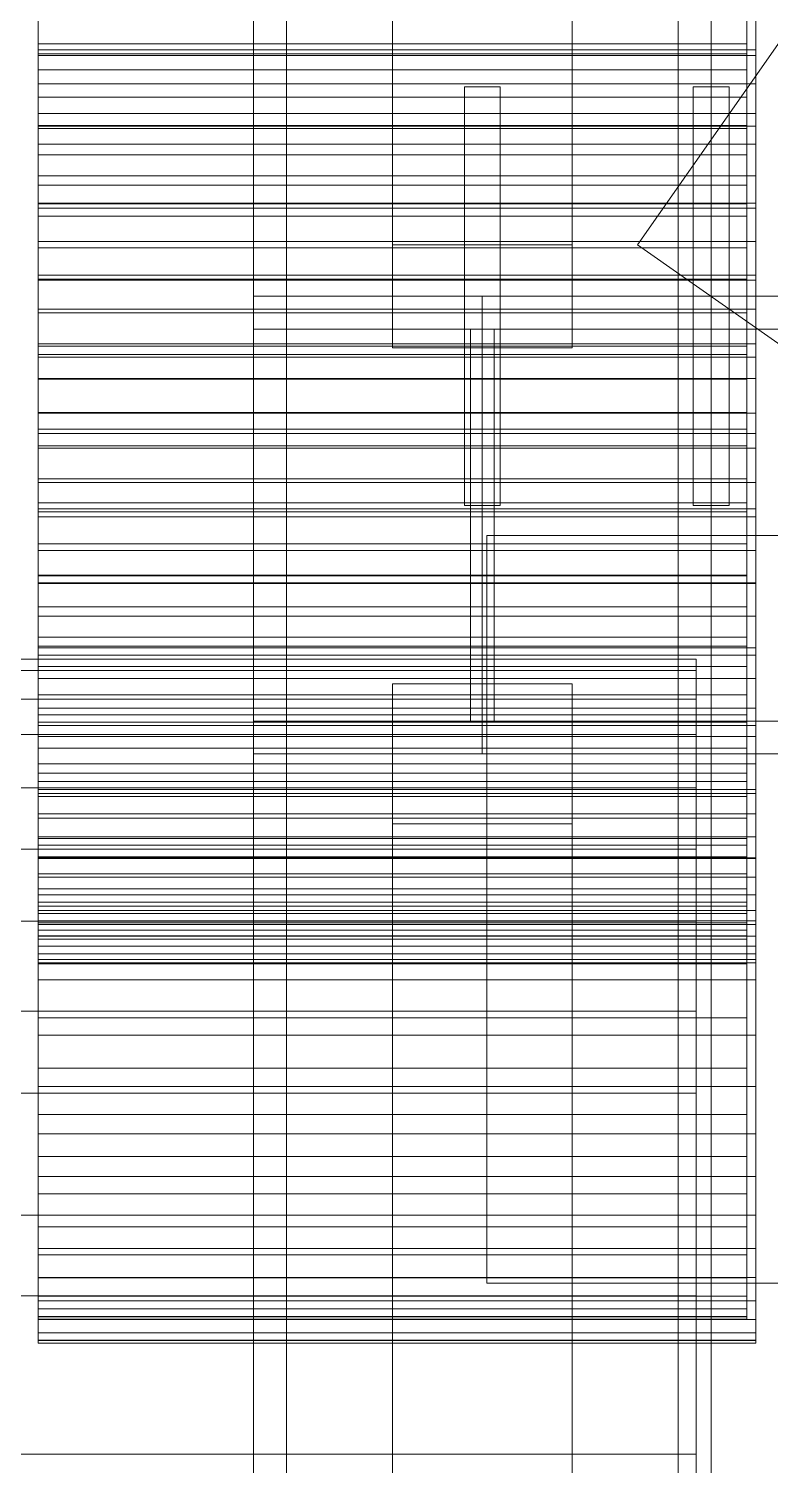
# Model space of a CAD drawing. Header units: millimetres. Extents: x -191664 to 191490, y -197311 to 10263.
# Drawn here: x -1973.2 to -1725.2, y -30740.8 to -30260.5 of the extents above; entities that cross this region are included whole.
import ezdxf

# ---------------------------------------------------------------- set-up
doc = ezdxf.new("R2010")
doc.units = ezdxf.units.MM
for name, color, linetype, lineweight in [('frontal_briquetadora', 7, 'Continuous', 0), ('frontal_secador', 7, 'Continuous', 0), ('frontal_tolva', 7, 'Continuous', 0)]:
    doc.layers.add(name, color=color, linetype=linetype, lineweight=lineweight)

msp = doc.modelspace()

# ---------------------------------------------------------------- linework, layer by layer
at = {"layer": 'frontal_briquetadora', "color": 9, "true_color": 0xb9c3c2}
for p, q in [((-1970, -30242.32), (-1970, -30267.57)), ((-1970, -30244.22), (-1970, -30268.92)), ((-1733, -30244.22), (-1733, -30268.92)), ((-1730, -30242.32), (-1730, -30267.57)), ((-1970, -30265.55), (-1970, -30257.29)), ((-1733, -30265.55), (-1733, -30257.29)), ((-1970, -30269.46), (-1970, -30260.37)), ((-1730, -30269.46), (-1730, -30260.37)), ((-1970, -30274.26), (-1970, -30265.55)), ((-1970, -30265.55), (-1733, -30265.55)), ((-1970, -30267.57), (-1970, -30293.12)), ((-1970, -30267.57), (-1730, -30267.57)), ((-1733, -30274.26), (-1733, -30265.55)), ((-1730, -30267.57), (-1730, -30293.12)), ((-1970, -30268.92), (-1970, -30293.91)), ((-1970, -30268.92), (-1733, -30268.92)), ((-1970, -30278.97), (-1970, -30269.46)), ((-1970, -30269.46), (-1730, -30269.46)), ((-1733, -30268.92), (-1733, -30293.91)), ((-1730, -30278.97), (-1730, -30269.46)), ((-1970, -30283.37), (-1970, -30274.26)), ((-1970, -30274.26), (-1733, -30274.26)), ((-1733, -30283.37), (-1733, -30274.26)), ((-1970, -30288.88), (-1970, -30278.97)), ((-1970, -30278.97), (-1730, -30278.97)), ((-1730, -30288.88), (-1730, -30278.97)), ((-1970, -30292.86), (-1970, -30283.37)), ((-1970, -30283.37), (-1733, -30283.37)), ((-1733, -30292.86), (-1733, -30283.37)), ((-1970, -30299.14), (-1970, -30288.88)), ((-1970, -30288.88), (-1730, -30288.88)), ((-1730, -30299.14), (-1730, -30288.88)), ((-1970, -30302.68), (-1970, -30292.86)), ((-1970, -30292.86), (-1733, -30292.86)), ((-1970, -30293.12), (-1970, -30318.84)), ((-1970, -30293.12), (-1730, -30293.12)), ((-1970, -30293.91), (-1970, -30319.08)), ((-1970, -30293.91), (-1733, -30293.91)), ((-1733, -30302.68), (-1733, -30292.86)), ((-1733, -30293.91), (-1733, -30319.08)), ((-1730, -30293.12), (-1730, -30318.84)), ((-1970, -30309.71), (-1970, -30299.14)), ((-1970, -30299.14), (-1730, -30299.14)), ((-1730, -30309.71), (-1730, -30299.14)), ((-1970, -30312.81), (-1970, -30302.68)), ((-1970, -30302.68), (-1733, -30302.68)), ((-1733, -30312.81), (-1733, -30302.68)), ((-1970, -30320.56), (-1970, -30309.71)), ((-1970, -30309.71), (-1730, -30309.71)), ((-1730, -30320.56), (-1730, -30309.71)), ((-1970, -30323.21), (-1970, -30312.81)), ((-1970, -30312.81), (-1733, -30312.81)), ((-1733, -30323.21), (-1733, -30312.81)), ((-1970, -30318.84), (-1970, -30344.62)), ((-1970, -30318.84), (-1730, -30318.84)), ((-1970, -30319.08), (-1970, -30344.31)), ((-1970, -30319.08), (-1733, -30319.08)), ((-1970, -30331.65), (-1970, -30320.56)), ((-1970, -30320.56), (-1730, -30320.56)), ((-1733, -30319.08), (-1733, -30344.31)), ((-1730, -30318.84), (-1730, -30344.62)), ((-1730, -30331.65), (-1730, -30320.56)), ((-1970, -30333.83), (-1970, -30323.21)), ((-1970, -30323.21), (-1733, -30323.21)), ((-1733, -30333.83), (-1733, -30323.21)), ((-1970, -30342.93), (-1970, -30331.65)), ((-1970, -30331.65), (-1730, -30331.65)), ((-1970, -30344.63), (-1970, -30333.83)), ((-1970, -30333.83), (-1733, -30333.83)), ((-1733, -30344.63), (-1733, -30333.83)), ((-1730, -30342.93), (-1730, -30331.65)), ((-1970, -30354.36), (-1970, -30342.93)), ((-1970, -30342.93), (-1730, -30342.93)), ((-1970, -30344.31), (-1970, -30369.46)), ((-1970, -30344.31), (-1733, -30344.31)), ((-1970, -30344.62), (-1970, -30370.33)), ((-1970, -30344.62), (-1730, -30344.62)), ((-1970, -30355.58), (-1970, -30344.63)), ((-1970, -30344.63), (-1733, -30344.63)), ((-1733, -30344.31), (-1733, -30369.46)), ((-1733, -30355.58), (-1733, -30344.63)), ((-1730, -30354.36), (-1730, -30342.93)), ((-1730, -30344.62), (-1730, -30370.33)), ((-1970, -30365.9), (-1970, -30354.36)), ((-1970, -30354.36), (-1730, -30354.36)), ((-1730, -30365.9), (-1730, -30354.36)), ((-1970, -30366.63), (-1970, -30355.58)), ((-1970, -30355.58), (-1733, -30355.58)), ((-1733, -30366.63), (-1733, -30355.58)), ((-1970, -30377.5), (-1970, -30365.9)), ((-1970, -30365.9), (-1730, -30365.9)), ((-1970, -30377.75), (-1970, -30366.63)), ((-1970, -30366.63), (-1733, -30366.63)), ((-1970, -30369.46), (-1970, -30394.42)), ((-1970, -30369.46), (-1733, -30369.46)), ((-1733, -30377.75), (-1733, -30366.63)), ((-1733, -30369.46), (-1733, -30394.42)), ((-1730, -30377.5), (-1730, -30365.9)), ((-1970, -30370.33), (-1970, -30395.85)), ((-1970, -30370.33), (-1730, -30370.33)), ((-1730, -30370.33), (-1730, -30395.85)), ((-1970, -30389.13), (-1970, -30377.5)), ((-1970, -30377.5), (-1730, -30377.5)), ((-1970, -30388.89), (-1970, -30377.75)), ((-1970, -30377.75), (-1733, -30377.75)), ((-1733, -30388.89), (-1733, -30377.75)), ((-1730, -30389.13), (-1730, -30377.5)), ((-1970, -30400.01), (-1970, -30388.89)), ((-1970, -30388.89), (-1733, -30388.89)), ((-1970, -30400.74), (-1970, -30389.13)), ((-1970, -30389.13), (-1730, -30389.13)), ((-1733, -30400.01), (-1733, -30388.89)), ((-1730, -30400.74), (-1730, -30389.13)), ((-1970, -30394.42), (-1970, -30419.07)), ((-1970, -30394.42), (-1733, -30394.42)), ((-1970, -30395.85), (-1970, -30421.04)), ((-1970, -30395.85), (-1730, -30395.85)), ((-1733, -30394.42), (-1733, -30419.07)), ((-1730, -30395.85), (-1730, -30421.04)), ((-1970, -30411.06), (-1970, -30400.01)), ((-1970, -30400.01), (-1733, -30400.01)), ((-1970, -30412.28), (-1970, -30400.74)), ((-1970, -30400.74), (-1730, -30400.74)), ((-1733, -30411.06), (-1733, -30400.01)), ((-1730, -30412.28), (-1730, -30400.74)), ((-1970, -30422.01), (-1970, -30411.06)), ((-1970, -30411.06), (-1733, -30411.06)), ((-1970, -30423.71), (-1970, -30412.28)), ((-1970, -30412.28), (-1730, -30412.28)), ((-1733, -30422.01), (-1733, -30411.06)), ((-1730, -30423.71), (-1730, -30412.28)), ((-1970, -30419.07), (-1970, -30443.29)), ((-1970, -30419.07), (-1733, -30419.07)), ((-1970, -30421.04), (-1970, -30445.79)), ((-1970, -30421.04), (-1730, -30421.04)), ((-1970, -30432.82), (-1970, -30422.01)), ((-1970, -30422.01), (-1733, -30422.01)), ((-1733, -30419.07), (-1733, -30443.29)), ((-1733, -30432.82), (-1733, -30422.01)), ((-1730, -30421.04), (-1730, -30445.79)), ((-1970, -30434.99), (-1970, -30423.71)), ((-1970, -30423.71), (-1730, -30423.71)), ((-1730, -30434.99), (-1730, -30423.71)), ((-1970, -30443.44), (-1970, -30432.82)), ((-1970, -30432.82), (-1733, -30432.82)), ((-1970, -30446.08), (-1970, -30434.99)), ((-1970, -30434.99), (-1730, -30434.99)), ((-1733, -30443.44), (-1733, -30432.82)), ((-1730, -30446.08), (-1730, -30434.99)), ((-1970, -30443.29), (-1970, -30466.96)), ((-1970, -30443.29), (-1733, -30443.29)), ((-1970, -30453.84), (-1970, -30443.44)), ((-1970, -30443.44), (-1733, -30443.44)), ((-1970, -30445.79), (-1970, -30469.98)), ((-1970, -30445.79), (-1730, -30445.79)), ((-1970, -30456.93), (-1970, -30446.08)), ((-1970, -30446.08), (-1730, -30446.08)), ((-1733, -30443.29), (-1733, -30466.96)), ((-1733, -30453.84), (-1733, -30443.44)), ((-1730, -30445.79), (-1730, -30469.98)), ((-1730, -30456.93), (-1730, -30446.08)), ((-1970, -30463.97), (-1970, -30453.84)), ((-1970, -30453.84), (-1733, -30453.84)), ((-1733, -30463.97), (-1733, -30453.84)), ((-1970, -30467.51), (-1970, -30456.93)), ((-1970, -30456.93), (-1730, -30456.93)), ((-1730, -30467.51), (-1730, -30456.93)), ((-1970, -30473.8), (-1970, -30463.97)), ((-1970, -30463.97), (-1733, -30463.97)), ((-1733, -30473.8), (-1733, -30463.97)), ((-1970, -30466.96), (-1970, -30489.96)), ((-1970, -30466.96), (-1733, -30466.96)), ((-1970, -30477.78), (-1970, -30467.51)), ((-1970, -30467.51), (-1730, -30467.51)), ((-1970, -30469.98), (-1970, -30493.49)), ((-1970, -30469.98), (-1730, -30469.98)), ((-1733, -30466.96), (-1733, -30489.96)), ((-1730, -30477.78), (-1730, -30467.51)), ((-1730, -30469.98), (-1730, -30493.49)), ((-1970, -30483.3), (-1970, -30473.8)), ((-1970, -30473.8), (-1733, -30473.8)), ((-1733, -30483.3), (-1733, -30473.8)), ((-1970, -30487.69), (-1970, -30477.78)), ((-1970, -30477.78), (-1730, -30477.78)), ((-1730, -30487.69), (-1730, -30477.78)), ((-1970, -30492.42), (-1970, -30483.3)), ((-1970, -30483.3), (-1733, -30483.3)), ((-1733, -30492.42), (-1733, -30483.3)), ((-1970, -30497.21), (-1970, -30487.69)), ((-1970, -30487.69), (-1730, -30487.69)), ((-1730, -30497.21), (-1730, -30487.69)), ((-1970, -30489.96), (-1970, -30512.18)), ((-1970, -30489.96), (-1733, -30489.96)), ((-1970, -30501.13), (-1970, -30492.42)), ((-1970, -30492.42), (-1733, -30492.42)), ((-1970, -30493.49), (-1970, -30516.21)), ((-1970, -30493.49), (-1730, -30493.49)), ((-1733, -30489.96), (-1733, -30512.18)), ((-1733, -30501.13), (-1733, -30492.42)), ((-1730, -30493.49), (-1730, -30516.21)), ((-1970, -30506.3), (-1970, -30497.21)), ((-1970, -30497.21), (-1730, -30497.21)), ((-1730, -30506.3), (-1730, -30497.21)), ((-1970, -30509.4), (-1970, -30501.13)), ((-1970, -30501.13), (-1733, -30501.13)), ((-1733, -30509.4), (-1733, -30501.13)), ((-1970, -30514.93), (-1970, -30506.3)), ((-1970, -30506.3), (-1730, -30506.3)), ((-1730, -30514.93), (-1730, -30506.3)), ((-1970, -30517.19), (-1970, -30509.4)), ((-1970, -30509.4), (-1733, -30509.4)), ((-1970, -30512.18), (-1970, -30533.53)), ((-1970, -30512.18), (-1733, -30512.18)), ((-1733, -30517.19), (-1733, -30509.4)), ((-1733, -30512.18), (-1733, -30533.53)), ((-1970, -30523.07), (-1970, -30514.93)), ((-1970, -30514.93), (-1730, -30514.93)), ((-1970, -30516.21), (-1970, -30538.02)), ((-1970, -30516.21), (-1730, -30516.21)), ((-1970, -30524.49), (-1970, -30517.19)), ((-1970, -30517.19), (-1733, -30517.19)), ((-1733, -30524.49), (-1733, -30517.19)), ((-1730, -30523.07), (-1730, -30514.93)), ((-1730, -30516.21), (-1730, -30538.02)), ((-1970, -30530.69), (-1970, -30523.07)), ((-1970, -30523.07), (-1730, -30523.07)), ((-1730, -30530.69), (-1730, -30523.07)), ((-1970, -30531.26), (-1970, -30524.49)), ((-1970, -30524.49), (-1733, -30524.49)), ((-1733, -30531.26), (-1733, -30524.49)), ((-1970, -30537.76), (-1970, -30530.69)), ((-1970, -30530.69), (-1730, -30530.69)), ((-1970, -30537.47), (-1970, -30531.26)), ((-1970, -30531.26), (-1733, -30531.26)), ((-1733, -30537.47), (-1733, -30531.26)), ((-1730, -30537.76), (-1730, -30530.69)), ((-1970, -30533.53), (-1970, -30553.88)), ((-1970, -30533.53), (-1733, -30533.53)), ((-1970, -30543.11), (-1970, -30537.47)), ((-1970, -30537.47), (-1733, -30537.47)), ((-1733, -30533.53), (-1733, -30553.88)), ((-1733, -30543.11), (-1733, -30537.47)), ((-1970, -30544.24), (-1970, -30537.76)), ((-1970, -30537.76), (-1730, -30537.76)), ((-1970, -30538.02), (-1970, -30558.83)), ((-1970, -30538.02), (-1730, -30538.02)), ((-1730, -30544.24), (-1730, -30537.76)), ((-1730, -30538.02), (-1730, -30558.83)), ((-1970, -30548.15), (-1970, -30543.11)), ((-1970, -30543.11), (-1733, -30543.11)), ((-1970, -30550.13), (-1970, -30544.24)), ((-1970, -30544.24), (-1730, -30544.24)), ((-1733, -30548.15), (-1733, -30543.11)), ((-1730, -30550.13), (-1730, -30544.24)), ((-1970, -30552.57), (-1970, -30548.15)), ((-1970, -30548.15), (-1733, -30548.15)), ((-1970, -30555.39), (-1970, -30550.13)), ((-1970, -30550.13), (-1730, -30550.13)), ((-1733, -30552.57), (-1733, -30548.15)), ((-1730, -30555.39), (-1730, -30550.13)), ((-1970, -30556.36), (-1970, -30552.57)), ((-1970, -30552.57), (-1733, -30552.57)), ((-1970, -30553.88), (-1970, -30573.14)), ((-1970, -30553.88), (-1733, -30553.88)), ((-1970, -30560.01), (-1970, -30555.39)), ((-1970, -30555.39), (-1730, -30555.39)), ((-1970, -30559.5), (-1970, -30556.36)), ((-1970, -30556.36), (-1733, -30556.36)), ((-1733, -30556.36), (-1733, -30552.57)), ((-1733, -30553.88), (-1733, -30573.14)), ((-1733, -30559.5), (-1733, -30556.36)), ((-1730, -30560.01), (-1730, -30555.39)), ((-1970, -30558.83), (-1970, -30578.52)), ((-1970, -30558.83), (-1730, -30558.83)), ((-1970, -30561.98), (-1970, -30559.5)), ((-1970, -30559.5), (-1733, -30559.5)), ((-1970, -30563.96), (-1970, -30560.01)), ((-1970, -30560.01), (-1730, -30560.01)), ((-1733, -30561.98), (-1733, -30559.5)), ((-1730, -30558.83), (-1730, -30578.52)), ((-1730, -30563.96), (-1730, -30560.01)), ((-1970, -30563.8), (-1970, -30561.98)), ((-1970, -30561.98), (-1733, -30561.98)), ((-1970, -30564.93), (-1970, -30563.8)), ((-1970, -30563.8), (-1733, -30563.8)), ((-1970, -30567.24), (-1970, -30563.96)), ((-1970, -30563.96), (-1730, -30563.96)), ((-1970, -30691.07), (-1970, -30564.93)), ((-1970, -30564.93), (-1733, -30564.93)), ((-1733, -30563.8), (-1733, -30561.98)), ((-1733, -30564.93), (-1733, -30563.8)), ((-1733, -30691.07), (-1733, -30564.93)), ((-1730, -30567.24), (-1730, -30563.96)), ((-1970, -30569.83), (-1970, -30567.24)), ((-1970, -30567.24), (-1730, -30567.24)), ((-1970, -30571.73), (-1970, -30569.83)), ((-1970, -30569.83), (-1730, -30569.83)), ((-1730, -30569.83), (-1730, -30567.24)), ((-1730, -30571.73), (-1730, -30569.83)), ((-1970, -30572.91), (-1970, -30571.73)), ((-1970, -30571.73), (-1730, -30571.73)), ((-1970, -30699.05), (-1970, -30572.91)), ((-1970, -30572.91), (-1730, -30572.91)), ((-1970, -30573.14), (-1970, -30591.23)), ((-1970, -30573.14), (-1733, -30573.14)), ((-1733, -30573.14), (-1733, -30591.23)), ((-1730, -30572.91), (-1730, -30571.73)), ((-1730, -30699.05), (-1730, -30572.91)), ((-1970, -30578.52), (-1970, -30597)), ((-1970, -30578.52), (-1730, -30578.52)), ((-1730, -30578.52), (-1730, -30597)), ((-1970, -30591.23), (-1970, -30608.05)), ((-1970, -30591.23), (-1733, -30591.23)), ((-1733, -30591.23), (-1733, -30608.05)), ((-1970, -30597), (-1970, -30614.19)), ((-1970, -30597), (-1730, -30597)), ((-1730, -30597), (-1730, -30614.19)), ((-1970, -30608.05), (-1970, -30623.51)), ((-1970, -30608.05), (-1733, -30608.05)), ((-1733, -30608.05), (-1733, -30623.51)), ((-1970, -30614.19), (-1970, -30630)), ((-1970, -30614.19), (-1730, -30614.19)), ((-1730, -30614.19), (-1730, -30630)), ((-1970, -30623.51), (-1970, -30637.56)), ((-1970, -30623.51), (-1733, -30623.51)), ((-1733, -30623.51), (-1733, -30637.56)), ((-1970, -30630), (-1970, -30644.35)), ((-1970, -30630), (-1730, -30630)), ((-1730, -30630), (-1730, -30644.35)), ((-1970, -30637.56), (-1970, -30650.1)), ((-1970, -30637.56), (-1733, -30637.56)), ((-1733, -30637.56), (-1733, -30650.1)), ((-1970, -30644.35), (-1970, -30657.18)), ((-1970, -30644.35), (-1730, -30644.35)), ((-1730, -30644.35), (-1730, -30657.18)), ((-1970, -30650.1), (-1970, -30661.1)), ((-1970, -30650.1), (-1733, -30650.1)), ((-1733, -30650.1), (-1733, -30661.1)), ((-1970, -30657.18), (-1970, -30668.42)), ((-1970, -30657.18), (-1730, -30657.18)), ((-1730, -30657.18), (-1730, -30668.42)), ((-1970, -30661.1), (-1970, -30670.49)), ((-1970, -30661.1), (-1733, -30661.1)), ((-1733, -30661.1), (-1733, -30670.49)), ((-1970, -30668.42), (-1970, -30678.01)), ((-1970, -30668.42), (-1730, -30668.42)), ((-1970, -30670.49), (-1970, -30678.22)), ((-1970, -30670.49), (-1733, -30670.49)), ((-1733, -30670.49), (-1733, -30678.22)), ((-1730, -30668.42), (-1730, -30678.01)), ((-1970, -30678.01), (-1970, -30685.92)), ((-1970, -30678.01), (-1730, -30678.01)), ((-1970, -30678.22), (-1970, -30684.26)), ((-1970, -30678.22), (-1733, -30678.22)), ((-1733, -30678.22), (-1733, -30684.26)), ((-1730, -30678.01), (-1730, -30685.92)), ((-1970, -30684.26), (-1970, -30688.59)), ((-1970, -30684.26), (-1733, -30684.26)), ((-1970, -30685.92), (-1970, -30692.09)), ((-1970, -30685.92), (-1730, -30685.92)), ((-1733, -30684.26), (-1733, -30688.59)), ((-1730, -30685.92), (-1730, -30692.09)), ((-1970, -30688.59), (-1970, -30691.17)), ((-1970, -30688.59), (-1733, -30688.59)), ((-1970, -30692), (-1970, -30691.07)), ((-1970, -30691.07), (-1733, -30691.07)), ((-1970, -30691.17), (-1970, -30692)), ((-1970, -30691.17), (-1733, -30691.17)), ((-1733, -30688.59), (-1733, -30691.17)), ((-1733, -30692), (-1733, -30691.07)), ((-1733, -30691.17), (-1733, -30692)), ((-1970, -30692), (-1733, -30692)), ((-1970, -30692.09), (-1970, -30696.51)), ((-1970, -30692.09), (-1730, -30692.09)), ((-1730, -30692.09), (-1730, -30696.51)), ((-1970, -30696.51), (-1970, -30699.15)), ((-1970, -30696.51), (-1730, -30696.51)), ((-1970, -30700), (-1970, -30699.05)), ((-1970, -30699.05), (-1730, -30699.05)), ((-1970, -30699.15), (-1970, -30700)), ((-1970, -30699.15), (-1730, -30699.15)), ((-1970, -30700), (-1730, -30700)), ((-1730, -30696.51), (-1730, -30699.15)), ((-1730, -30700), (-1730, -30699.05)), ((-1730, -30699.15), (-1730, -30700))]:
    msp.add_line(p, q, dxfattribs=at)
at = {"layer": 'frontal_secador', "color": 254, "true_color": 0xd8e0dc}
for p, q in [((-1820, -30430), (-1400, -30430)), ((-1820, -30680), (-1820, -30430)), ((-1820, -30680), (-1400, -30680))]:
    msp.add_line(p, q, dxfattribs=at)
at = {"layer": 'frontal_secador', "color": 251, "true_color": 0x536a64}
for p, q in [((-2100, -30471.29), (-1750, -30471.29)), ((-1750, -30484.66), (-1750, -30471.29)), ((-1750, -30471.29), (-1750, -30475.17)), ((-2100, -30475.17), (-1750, -30475.17)), ((-1750, -30475.17), (-1750, -30496.51)), ((-2100, -30484.66), (-1750, -30484.66)), ((-1750, -30514.39), (-1750, -30484.66)), ((-2100, -30496.51), (-1750, -30496.51)), ((-1750, -30496.51), (-1750, -30534.84)), ((-2100, -30514.39), (-1750, -30514.39)), ((-1750, -30558.98), (-1750, -30514.39)), ((-2100, -30534.84), (-1750, -30534.84)), ((-1750, -30534.84), (-1750, -30589.03)), ((-2100, -30558.98), (-1750, -30558.98)), ((-1750, -30616.4), (-1750, -30558.98)), ((-2100, -30589.03), (-1750, -30589.03)), ((-1750, -30589.03), (-1750, -30657.27)), ((-2100, -30616.4), (-1750, -30616.4)), ((-1750, -30684.15), (-1750, -30616.4)), ((-2100, -30657.27), (-1750, -30657.27)), ((-1750, -30657.27), (-1750, -30737.18)), ((-2100, -30684.15), (-1750, -30684.15)), ((-1750, -30759.4), (-1750, -30684.15)), ((-2100, -30737.18), (-1750, -30737.18)), ((-1750, -30737.18), (-1750, -30825.85))]:
    msp.add_line(p, q, dxfattribs=at)
at = {"layer": 'frontal_tolva', "color": 156, "true_color": 0x164b78}
for p, q in [((-1898, -31980), (-1898, -28700)), ((-1887, -31980), (-1887, -28700)), ((-1756, -31980), (-1756, -28700)), ((-1745, -31980), (-1745, -28700)), ((-1851.5, -30332.81), (-1851.5, -28835.81)), ((-1791.5, -28835.81), (-1791.5, -30332.81)), ((-1769.58, -30332.81), (-722.58, -28835.81)), ((-1851.5, -28870.19), (-1851.5, -30367.19)), ((-1791.5, -30367.19), (-1791.5, -28870.19)), ((-1827.5, -30280), (-1815.5, -30280)), ((-1827.5, -30420), (-1827.5, -30280)), ((-1815.5, -30420), (-1815.5, -30280)), ((-1751, -30280), (-1739, -30280)), ((-1751, -30420), (-1751, -30280)), ((-1739, -30420), (-1739, -30280)), ((-1791.5, -30332.81), (-1851.5, -30332.81)), ((-1851.5, -30332.81), (-1851.5, -30367.19)), ((-1791.5, -30367.19), (-1791.5, -30332.81)), ((-1769.58, -30332.81), (-1720.42, -30367.19)), ((-1898, -30350), (-1745, -30350)), ((-1898, -30361), (-1898, -30350)), ((-1821.5, -30350), (1821.5, -30350)), ((-1821.5, -30350), (-1821.5, -30361)), ((-1745, -30361), (-1745, -30350)), ((-1898, -30361), (-1745, -30361)), ((-1825.5, -30361), (-1817.5, -30361)), ((-1825.5, -30492), (-1825.5, -30361)), ((-1821.5, -30361), (1821.5, -30361)), ((-1821.5, -30361), (-1821.5, -30492)), ((-1817.5, -30492), (-1817.5, -30361)), ((-1851.5, -30367.19), (-1791.5, -30367.19)), ((-1827.5, -30420), (-1815.5, -30420)), ((-1751, -30420), (-1739, -30420)), ((-1851.5, -31316.57), (-1851.5, -30479.57)), ((-1851.5, -30479.57), (-1791.5, -30479.57)), ((-1851.5, -30526.43), (-1851.5, -30479.57)), ((-1791.5, -30479.57), (-1791.5, -31316.57)), ((-1791.5, -30479.57), (-1791.5, -30526.43)), ((-1898, -30492), (-1745, -30492)), ((-1898, -30503), (-1898, -30492)), ((-1825.5, -30492), (-1817.5, -30492)), ((-1821.5, -30492), (1821.5, -30492)), ((-1821.5, -30492), (-1821.5, -30503)), ((-1745, -30503), (-1745, -30492)), ((-1898, -30503), (-1745, -30503)), ((-1821.5, -30503), (1821.5, -30503)), ((-1791.5, -30526.43), (-1851.5, -30526.43)), ((-1851.5, -30526.43), (-1851.5, -31363.43)), ((-1791.5, -31363.43), (-1791.5, -30526.43))]:
    msp.add_line(p, q, dxfattribs=at)

doc.saveas('drawing.dxf')
